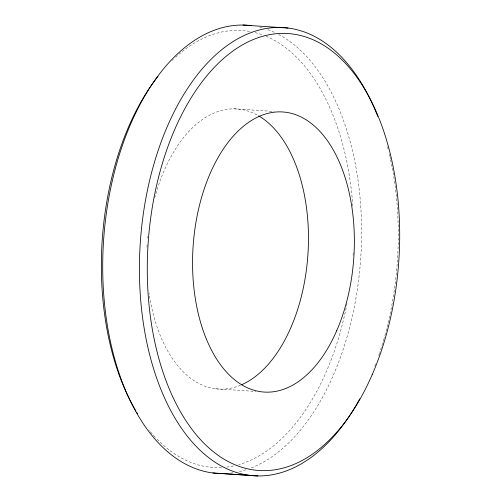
<?xml version="1.0" encoding="UTF-8"?>
<svg xmlns="http://www.w3.org/2000/svg" width="501" height="501" viewBox="0 0 501 501"><rect width="100%" height="100%" fill="white"/><g stroke="black" fill="none" stroke-linecap="round" stroke-linejoin="round"><path stroke-width="0.38" stroke-dasharray="2.5 1.88" d="M234.318 108.836L273.972 111.447M215.549 388.776L255.798 391.444M259.7 27.173A224.573 128.876 -86.2 0 1 263.451 28.194M267.91 29.672A224.573 128.876 -86.2 0 1 275.97 33.104M278.619 34.45A224.573 128.876 -86.2 0 1 360.714 258.215A224.573 128.876 -86.2 0 1 249.517 468.56M246.01 469.763A224.573 128.876 -86.2 0 1 238.269 471.823M232.884 472.781A224.573 128.876 -86.2 0 1 230.573 473.076M175.532 57.264A218.956 125.651 -86.2 0 1 251.483 31.776M255.153 32.615A218.956 125.651 -86.2 0 1 262.43 34.857M266.025 36.266A218.956 125.651 -86.2 0 1 352.911 207.076M353.211 252.798A218.956 125.651 -86.2 0 1 353.036 255.811M347.03 303.437A218.956 125.651 -86.2 0 1 346.31 307.075M346.153 307.839A218.956 125.651 -86.2 0 1 238.777 464.64M233.529 465.955A218.956 125.651 -86.2 0 1 226.02 467.176M221.517 467.539A218.956 125.651 -86.2 0 1 155.554 437.555M155.034 436.997A218.956 125.651 -86.2 0 1 148.929 429.914M172.206 60.408A218.956 125.651 -86.2 0 1 173.271 59.381M154.677 197.976A140.355 80.548 -86.2 0 1 258.04 115.506M240.599 385.181A140.355 80.548 -86.2 0 1 149.047 293.098M146.981 247.231A140.355 80.548 -86.2 0 1 147.156 244.175M147.626 238.069A140.355 80.548 -86.2 0 1 147.764 236.547M387.517 146.68A224.573 128.876 -86.2 0 1 388.256 149.574M389.321 153.957A224.573 128.876 -86.2 0 1 389.828 156.162M389.997 156.901A224.573 128.876 -86.2 0 1 390.486 159.124M390.642 159.869A224.573 128.876 -86.2 0 1 392.014 166.608M392.302 168.117A224.573 128.876 -86.2 0 1 384.092 338.281M383.885 338.989A224.573 128.876 -86.2 0 1 379.758 352.316M379.514 353.042A224.573 128.876 -86.2 0 1 378.531 355.942M375.694 363.795A224.573 128.876 -86.2 0 1 374.347 367.308"/><path stroke-width="0.75" d="M242.954 25.05L288.069 28.05M212.931 472.95L249.63 475.368M221.342 473.533L258.046 475.95M358.703 400.756A224.573 128.876 -86.2 0 1 170.002 409.148A224.573 128.876 -86.2 0 1 191.927 82.07A224.573 128.876 -86.2 0 1 377.767 116.464M359.774 398.815A224.573 128.876 -86.2 0 1 359.067 400.111M224.417 473.508A224.573 128.876 -86.2 0 1 103.413 243.035A224.573 128.876 -86.2 0 1 251.37 25.632M137.543 413.694A218.956 125.651 -86.2 0 1 136.717 412.342M135.959 411.07A218.956 125.651 -86.2 0 1 157.978 76.334M258.654 115.863A140.355 80.548 -86.2 0 1 307.99 253.425A140.355 80.548 -86.2 0 1 241.902 384.624M372.155 374.767A218.956 125.651 -86.2 0 0 292.177 33.949A218.956 125.651 -86.2 0 0 155.986 347.318A218.956 125.651 -86.2 0 0 372.155 374.767M336.716 330.698A140.355 80.548 -86.2 0 0 285.451 112.224A140.355 80.548 -86.2 0 0 198.145 313.106A140.355 80.548 -86.2 0 0 336.716 330.698"/></g></svg>
